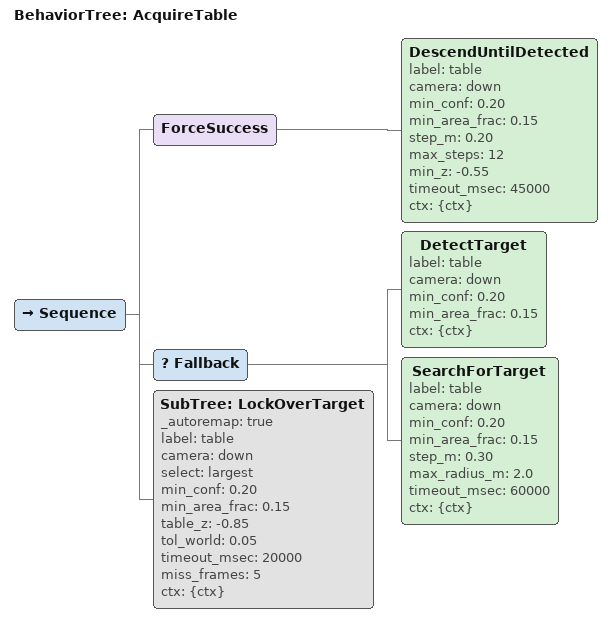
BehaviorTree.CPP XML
<root BTCPP_format="4">
    <BehaviorTree ID="AcquireTable">
        <Sequence>
            <ForceSuccess>
                <DescendUntilDetected label="table" camera="down" min_conf="0.20" min_area_frac="0.15"
                                      step_m="0.20" max_steps="12" min_z="-0.55"
                                      timeout_msec="45000" ctx="{ctx}"/>
            </ForceSuccess>
            <!-- Make sure the table is in frame; spiral-search if it drifted off. -->
            <Fallback>
                <DetectTarget label="table" camera="down" min_conf="0.20" min_area_frac="0.15" ctx="{ctx}"/>
                <SearchForTarget label="table" camera="down" min_conf="0.20" min_area_frac="0.15"
                                 step_m="0.30" max_radius_m="2.0"
                                 timeout_msec="60000" ctx="{ctx}"/>
            </Fallback>
            <SubTree ID="LockOverTarget" _autoremap="true"
                     label="table" camera="down" select="largest"
                     min_conf="0.20" min_area_frac="0.15"
                     table_z="-0.85" tol_world="0.05" timeout_msec="20000" miss_frames="5" ctx="{ctx}"/>
        </Sequence>
    </BehaviorTree>
</root>
